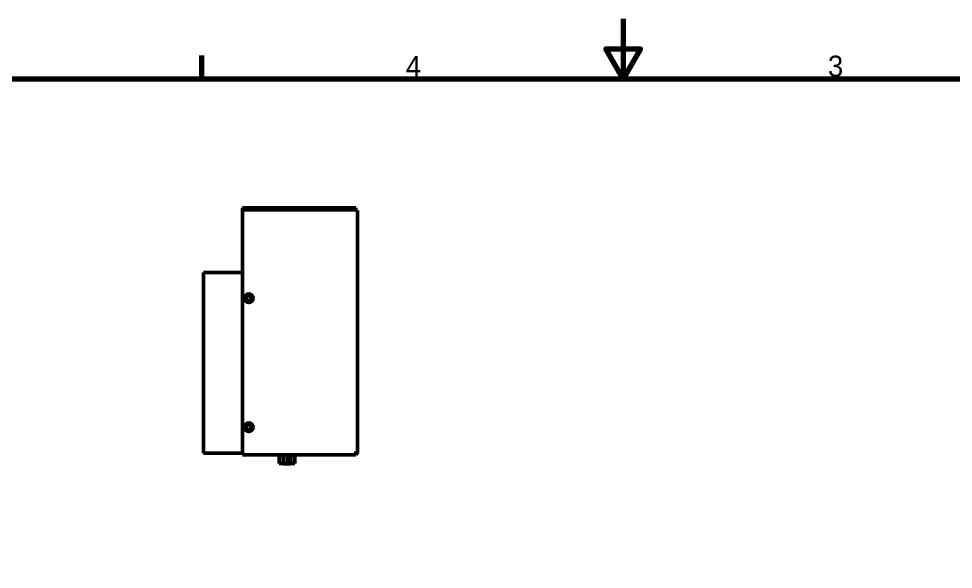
# Model space of a CAD drawing. Header units: millimetres. Extents: x 0 to 1863, y -9 to 1040.
# Drawn here: x 383 to 927, y 719 to 1040 of the extents above; entities that cross this region are included whole.
import ezdxf

# ---------------------------------------------------------------- set-up
doc = ezdxf.new("R2010")
doc.units = ezdxf.units.MM
doc.header["$LTSCALE"] = 3.5
doc.layers.get('0').update_dxf_attribs({"lineweight": 25})
doc.layers.add('경계(ISO)', color=7, linetype='Continuous', lineweight=70)
doc.layers.add('외형선(ISO)', color=7, linetype='Continuous', lineweight=50)
doc.styles.get("Standard").update_dxf_attribs({"font": ''})
doc.styles.get('Standard').set_extended_font_data('Gulim')

# ---------------------------------------------------------------- blocks, each defined once
blk = doc.blocks.new('경계 Default Border')
at = {"layer": '경계(ISO)'}
blk.add_line((140, 287), (140, 290.9), dxfattribs=at)
at = {"layer": '경계(ISO)', "flags": 128}
for points in [[(210, 297), (210, 287), (207.11, 292), (212.89, 292), (210, 287)], [(10, 10), (10, 287), (410, 287), (410, 10), (10, 10)]]:
    blk.add_lwpolyline(points, dxfattribs=at)
at = {"layer": '경계(ISO)', "char_height": 3.5, "attachment_point": 7}
for s, insert in [('4', (173.88, 287.32)), ('3', (244.01, 287.32))]:
    blk.add_mtext(s, dxfattribs=dict(at, insert=insert))

msp = doc.modelspace()

# ---------------------------------------------------------------- linework, layer by layer
at = {"layer": '외형선(ISO)'}
for p, q in [((513.5281, 929.4625), (516.5281, 929.4625)), ((513.5281, 929.4625), (513.5281, 928.4625)), ((576.4281, 929.4625), (516.5281, 929.4625)), ((576.4281, 929.4625), (579.4281, 929.4625)), ((579.4281, 928.4625), (579.4281, 929.4625)), ((516.5281, 928.4625), (513.5281, 928.4625)), ((513.5281, 928.4625), (513.5281, 927.9625)), ((513.5281, 927.9625), (513.5281, 785.9625)), ((576.4281, 928.4625), (516.5281, 928.4625)), ((579.4281, 928.4625), (576.4281, 928.4625)), ((579.4281, 928.4625), (579.4281, 927.9625)), ((579.4281, 927.9625), (580.5281, 927.9625)), ((580.5281, 787.9625), (580.5281, 927.9625)), ((491.0281, 891.9625), (513.5281, 891.9625)), ((491.0281, 891.9625), (491.0281, 786.9625)), ((491.0281, 786.9625), (513.5281, 786.9625)), ((579.4281, 785.9625), (513.5281, 785.9625)), ((534.9131, 785.9625), (534.9131, 780.9625)), ((537.2781, 785.9625), (537.2781, 780.7625)), ((539.5281, 780.7625), (539.5281, 785.9625)), ((541.7781, 785.9625), (541.7781, 780.7625)), ((544.1431, 785.9625), (544.1431, 780.9625)), ((579.4281, 785.9625), (579.4281, 787.9625)), ((580.5281, 787.9625), (579.4281, 787.9625)), ((537.2781, 780.9625), (534.9131, 780.9625)), ((537.2781, 780.7625), (539.5281, 780.7625)), ((539.5281, 780.7625), (541.7781, 780.7625)), ((544.1431, 780.9625), (541.7781, 780.9625))]:
    msp.add_line(p, q, dxfattribs=at)
for centre, radius in [((517.2781, 876.9625), 2.5), ((517.2781, 876.9625), 1.6), ((517.2781, 876.9625), 1.5), ((517.2781, 801.9625), 2.5), ((517.2781, 801.9625), 1.6), ((517.2781, 801.9625), 1.5)]:
    msp.add_circle(centre, radius, dxfattribs=at)
for radius, start in [(2, 296.743684), (1, 334.158067)]:
    msp.add_arc((578.5281, 787.9625), radius, start, 0, dxfattribs=at)

# ---------------------------------------------------------------- block references
at = {"xscale": 3.5, "yscale": 3.5, "zscale": 3.5}
msp.add_blockref('경계 Default Border', (0, 0), dxfattribs=at)

doc.saveas('drawing.dxf')
